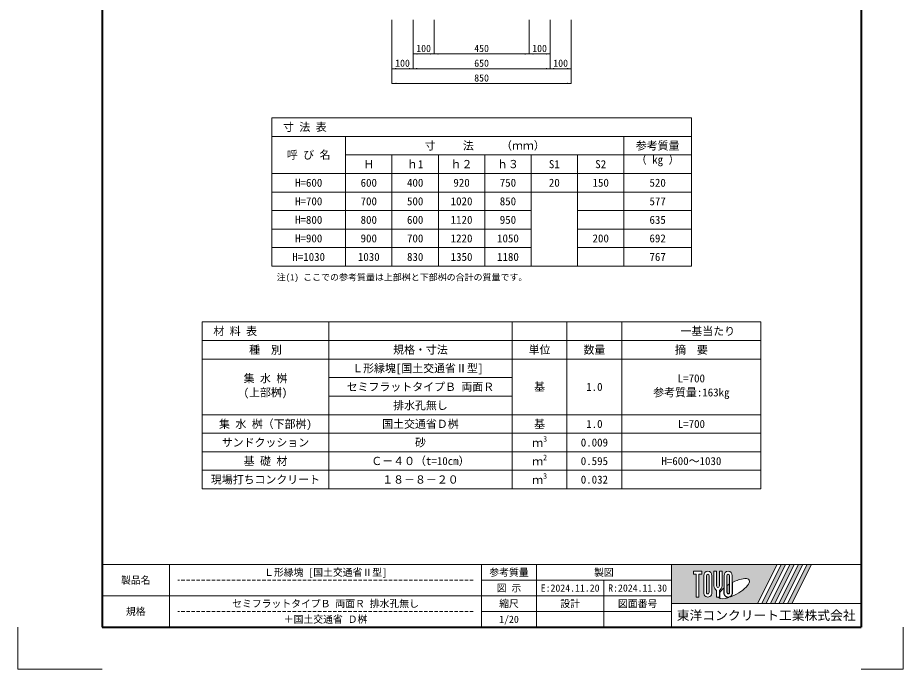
# Model space of a CAD drawing. Units: millimetres at full size, sheet at 1:20. Extents: x 77366 to 95666, y -7115 to 5664.
# Drawn here: x 86766 to 90966, y -7115 to -4024 of the extents above; entities that cross this region are included whole.
import ezdxf
from ezdxf.enums import TextEntityAlignment as Align

# ---------------------------------------------------------------- set-up
doc = ezdxf.new("R2010")
doc.units = ezdxf.units.MM
doc.header["$LTSCALE"] = 20
doc.linetypes.add('USER2', pattern=[1.2, 0.8, -0.4])
for name, color, linetype, lineweight in [('Defpoints_2', 8, 'Continuous', 0), ('図枠', 7, 'Continuous', 5), ('寸法・材料表', 7, 'Continuous', 13), ('寸法線', 7, 'Continuous', 13), ('補助線', 8, 'Continuous', 13)]:
    doc.layers.add(name, color=color, linetype=linetype, lineweight=lineweight)
doc.styles.add('ＭＳ ゴシック', font='')
doc.styles.get('ＭＳ ゴシック').set_extended_font_data('MS Gothic')

# ---------------------------------------------------------------- blocks, each defined once
blk = doc.blocks.new('filled_arrow')
at = {"color": 0, "linetype": 'Continuous', "lineweight": -2}
blk.add_solid([(7.5, 1.25), (0, 0), (7.5, -1.25)], dxfattribs=at)

msp = doc.modelspace()

# ---------------------------------------------------------------- hatches: boundary and pattern name
at = {"layer": '図枠'}
h = msp.add_hatch(color=256, dxfattribs=at)
h.paths.add_polyline_path([(89865.8, -6618.36), (89865.8, -6803.98), (90274.17, -6803.98), (90366.98, -6618.36)])
edge = h.paths.add_edge_path(flags=16)
edge.add_ellipse((90162.3, -6732.62), major_axis=(72.73, 40.71), ratio=0.3471473, start_angle=-144.31122, end_angle=72.1899, ccw=False)
edge.add_ellipse((90135.37, -6750.2), major_axis=(0, 24.75), ratio=0.8463542, start_angle=-160.70346, end_angle=-90)
edge.add_line((90156.32, -6750.2), (90156.32, -6703.02))
edge = h.paths.add_edge_path(flags=16)
edge.add_ellipse((90135.37, -6672.14), major_axis=(0, 22.85), ratio=0.8463541, start_angle=-90, end_angle=90, ccw=False)
edge.add_line((90154.7, -6672.14), (90154.7, -6750.2))
edge.add_ellipse((90135.37, -6750.2), major_axis=(0, 22.85), ratio=0.8463541, start_angle=90, end_angle=-90, ccw=False)
edge.add_line((90116.03, -6750.2), (90116.03, -6672.14))
edge = h.paths.add_edge_path(flags=16)
edge.add_line((90141.81, -6672.14), (90141.81, -6750.2))
edge.add_ellipse((90135.37, -6750.2), major_axis=(0, 7.62), ratio=0.8463541, start_angle=90, end_angle=-90, ccw=False)
edge.add_line((90128.92, -6750.2), (90128.92, -6672.14))
edge.add_ellipse((90135.37, -6672.14), major_axis=(0, 7.62), ratio=0.8463541, start_angle=-90, end_angle=90, ccw=False)
edge = h.paths.add_edge_path(flags=16)
edge.add_line((90140.2, -6712.04), (90140.2, -6750.2))
edge.add_ellipse((90135.37, -6750.2), major_axis=(0, 5.71), ratio=0.8463542, start_angle=90, end_angle=-90, ccw=False)
edge.add_line((90130.53, -6750.2), (90130.53, -6718.28))
edge.add_ellipse((90162.3, -6732.62), major_axis=(72.73, 40.71), ratio=0.3471473, start_angle=107.79174, end_angle=126.47132, ccw=False)
edge = h.paths.add_edge_path(flags=16)
edge.add_line((90106.36, -6649.29), (90106.36, -6719.26))
edge.add_ellipse((90087.03, -6719.26), major_axis=(0, 22.85), ratio=0.8463541, start_angle=-163.34117, end_angle=-90, ccw=False)
edge.add_line((90093.47, -6740.8), (90093.47, -6773.04))
edge.add_line((90093.47, -6773.04), (90080.58, -6773.04))
edge.add_line((90080.58, -6773.04), (90080.58, -6740.8))
edge.add_ellipse((90087.03, -6719.26), major_axis=(0, 22.85), ratio=0.8463541, start_angle=90, end_angle=163.34117, ccw=False)
edge.add_line((90067.69, -6719.26), (90067.69, -6649.29))
edge.add_line((90067.69, -6649.29), (90080.58, -6649.29))
edge.add_line((90080.58, -6649.29), (90080.58, -6719.26))
edge.add_ellipse((90087.03, -6719.26), major_axis=(0, 7.62), ratio=0.8463541, start_angle=90, end_angle=-90)
edge.add_line((90093.47, -6719.26), (90093.47, -6649.29))
edge.add_line((90093.47, -6649.29), (90106.36, -6649.29))
edge = h.paths.add_edge_path(flags=16)
edge.add_line((90114.42, -6730.49), (90114.42, -6750.2))
edge.add_ellipse((90135.37, -6750.2), major_axis=(0, 24.75), ratio=0.8463542, start_angle=90, end_angle=-171.54427)
edge.add_ellipse((90162.3, -6732.62), major_axis=(72.73, 40.71), ratio=0.3471473, start_angle=-178.64954, end_angle=-148.29244, ccw=False)
edge.add_line((90090.7, -6774.95), (90095.09, -6774.95))
edge.add_line((90095.09, -6774.95), (90095.09, -6750.81))
edge.add_ellipse((90162.3, -6732.62), major_axis=(72.73, 40.71), ratio=0.3471473, start_angle=148.21912, end_angle=165.90812, ccw=False)
edge = h.paths.add_edge_path(flags=16)
edge.add_ellipse((90038.69, -6672.14), major_axis=(0, 22.85), ratio=0.8463541, start_angle=-90, end_angle=90, ccw=False)
edge.add_line((90058.02, -6672.14), (90058.02, -6750.2))
edge.add_ellipse((90038.69, -6750.2), major_axis=(0, 22.85), ratio=0.8463541, start_angle=90, end_angle=-90, ccw=False)
edge.add_line((90019.35, -6750.2), (90019.35, -6672.14))
edge = h.paths.add_edge_path(flags=16)
edge.add_line((90045.13, -6672.14), (90045.13, -6750.2))
edge.add_ellipse((90038.69, -6750.2), major_axis=(0, 7.62), ratio=0.8463541, start_angle=90, end_angle=-90, ccw=False)
edge.add_line((90032.24, -6750.2), (90032.24, -6672.14))
edge.add_ellipse((90038.69, -6672.14), major_axis=(0, 7.62), ratio=0.8463541, start_angle=-90, end_angle=90, ccw=False)
h.paths.add_polyline_path([(90009.68, -6649.29), (90009.68, -6664.52), (89996.79, -6664.52), (89996.79, -6773.04), (89983.9, -6773.04), (89983.9, -6664.52), (89971.01, -6664.52), (89971.01, -6649.29)], flags=16)
for points in [[(90294.59, -6803.98), (90315.01, -6803.98), (90407.82, -6618.36), (90387.4, -6618.36)], [(90448.66, -6618.36), (90428.24, -6618.36), (90335.43, -6803.98), (90355.85, -6803.98)], [(90489.5, -6618.36), (90469.08, -6618.36), (90376.27, -6803.98), (90396.68, -6803.98)], [(90530.33, -6618.36), (90509.92, -6618.36), (90417.1, -6803.98), (90437.52, -6803.98)]]:
    msp.add_hatch(color=256, dxfattribs=at).paths.add_polyline_path(points)

# ---------------------------------------------------------------- linework, layer by layer
at = {"layer": 'Defpoints_2'}
for p, q in [((87970.8, -4498.95), (89960.8, -4498.95)), ((87970.8, -4498.95), (87970.8, -4586.95)), ((89960.8, -4498.95), (89960.8, -4586.95)), ((89640.8, -4674.95), (89960.8, -4674.95)), ((89200.8, -4850.95), (89640.8, -4850.95)), ((89420.8, -4938.95), (89640.8, -4938.95)), ((89420.8, -5114.95), (89640.8, -5114.95)), ((87640.8, -5467.42), (90290.8, -5467.42)), ((87640.8, -5467.42), (87640.8, -5555.42)), ((88240.8, -5467.42), (88240.8, -5555.42)), ((89110.8, -5467.42), (89110.8, -5555.42)), ((89370.8, -5467.42), (89370.8, -5555.42)), ((89630.8, -5467.42), (89630.8, -5555.42)), ((90290.8, -5467.42), (90290.8, -5555.42)), ((88240.8, -5731.42), (89110.8, -5731.42)), ((88240.8, -5819.42), (89110.8, -5819.42))]:
    msp.add_line(p, q, dxfattribs=at)
at = {"layer": 'Defpoints_2', "color": 7, "lineweight": 13}
for p, q in [((86765.8, -6915.36), (86765.8, -7115.36)), ((90965.8, -6915.36), (90965.8, -7115.36)), ((87165.8, -7115.36), (86765.8, -7115.36)), ((90765.8, -7115.36), (90965.8, -7115.36))]:
    msp.add_line(p, q, dxfattribs=at)
at = {"layer": '図枠', "lineweight": 40}
for p, q in [((87165.8, -1375.36), (87165.8, -6915.36)), ((90765.8, -1375.36), (90765.8, -6915.36)), ((87165.8, -6915.36), (90765.8, -6915.36))]:
    msp.add_line(p, q, dxfattribs=at)
at = {"layer": '図枠', "lineweight": 13}
for p, q in [((90765.8, -6618.36), (87165.8, -6618.36)), ((87485.8, -6915.36), (87485.8, -6618.36)), ((88965.8, -6915.36), (88965.8, -6618.36)), ((89225.8, -6915.36), (89225.8, -6618.36)), ((89865.8, -6915.36), (89865.8, -6618.36)), ((89865.8, -6692.61), (88965.8, -6692.61)), ((89545.8, -6915.36), (89545.8, -6692.61)), ((89865.8, -6766.86), (87165.8, -6766.86)), ((89865.8, -6841.11), (88965.8, -6841.11))]:
    msp.add_line(p, q, dxfattribs=at)
at = {"layer": '図枠'}
for p, q in [((89865.8, -6618.36), (90366.98, -6618.36)), ((90366.98, -6618.36), (90274.17, -6803.98)), ((90387.4, -6618.36), (90294.59, -6803.98)), ((90407.82, -6618.36), (90315.01, -6803.98)), ((90428.24, -6618.36), (90335.43, -6803.98)), ((90448.66, -6618.36), (90355.85, -6803.98)), ((90469.08, -6618.36), (90376.27, -6803.98)), ((90387.4, -6618.36), (90407.82, -6618.36)), ((90489.5, -6618.36), (90396.68, -6803.98)), ((90509.92, -6618.36), (90417.1, -6803.98)), ((90428.24, -6618.36), (90448.66, -6618.36)), ((90530.33, -6618.36), (90437.52, -6803.98)), ((90469.08, -6618.36), (90489.5, -6618.36)), ((90509.92, -6618.36), (90530.33, -6618.36)), ((89971.01, -6649.29), (89971.01, -6664.52)), ((89971.01, -6649.29), (90009.68, -6649.29)), ((89983.9, -6664.52), (89971.01, -6664.52)), ((89983.9, -6664.52), (89983.9, -6773.04)), ((89996.79, -6664.52), (89996.79, -6773.04)), ((90009.68, -6664.52), (89996.79, -6664.52)), ((90009.68, -6649.29), (90009.68, -6664.52)), ((90019.35, -6672.14), (90019.35, -6750.2)), ((90032.24, -6750.2), (90032.24, -6672.14)), ((90045.13, -6672.14), (90045.13, -6750.2)), ((90058.02, -6750.2), (90058.02, -6672.14)), ((90067.69, -6649.29), (90080.58, -6649.29)), ((90067.69, -6719.26), (90067.69, -6649.29)), ((90080.58, -6649.29), (90080.58, -6719.26)), ((90093.47, -6649.29), (90106.36, -6649.29)), ((90093.47, -6719.26), (90093.47, -6649.29)), ((90106.36, -6649.29), (90106.36, -6719.26)), ((90116.03, -6672.14), (90116.03, -6750.2)), ((90128.92, -6750.2), (90128.92, -6672.14)), ((90141.81, -6672.14), (90141.81, -6750.2)), ((90154.7, -6750.2), (90154.7, -6672.14)), ((90130.53, -6750.2), (90130.53, -6718.28)), ((90140.2, -6712.04), (90140.2, -6750.2)), ((90156.32, -6750.2), (90156.32, -6703.02)), ((90080.58, -6740.8), (90080.58, -6773.04)), ((90093.47, -6740.8), (90093.47, -6773.04)), ((90095.09, -6750.81), (90095.09, -6774.95)), ((90114.42, -6730.49), (90114.42, -6750.2)), ((89865.8, -6803.98), (90274.17, -6803.98)), ((89996.79, -6773.04), (89983.9, -6773.04)), ((90093.47, -6773.04), (90080.58, -6773.04)), ((90090.7, -6774.95), (90095.09, -6774.95)), ((90294.59, -6803.98), (90315.01, -6803.98)), ((90335.43, -6803.98), (90355.85, -6803.98)), ((90376.27, -6803.98), (90396.68, -6803.98)), ((90417.1, -6803.98), (90437.52, -6803.98))]:
    msp.add_line(p, q, dxfattribs=at)
at = {"layer": '図枠', "linetype": 'USER2', "lineweight": 9}
for p, q in [((88925.8, -6692.61), (87525.8, -6692.61)), ((88925.8, -6841.11), (87525.8, -6841.11))]:
    msp.add_line(p, q, dxfattribs=at)
at = {"layer": '図枠'}
for centre, major_axis, ratio, start_param, end_param in [((90038.69, -6672.14), (0, 22.85), 0.846354, 4.712389, 7.8539816), ((90038.69, -6672.14), (0, 7.62), 0.846354, 4.712389, 7.8539816), ((90135.37, -6672.14), (0, 22.85), 0.846354, 4.712389, 7.8539816), ((90135.37, -6672.14), (0, 7.62), 0.846354, 4.712389, 7.8539816), ((90087.03, -6719.26), (0, 22.85), 0.846354, 1.5707963, 2.8017557), ((90087.03, -6719.26), (0, 7.62), 0.846354, 1.5707963, 4.712389), ((90087.03, -6719.26), (0, 22.85), 0.846354, 3.4814296, 4.712389), ((90162.3, -6732.62), (72.73, 40.71), 0.347147, 1.6817405, 1.8219833), ((90162.3, -6732.62), (72.73, 40.71), 0.347147, 4.2621853, 7.7429163), ((90038.69, -6750.2), (0, 22.85), 0.846354, 1.5707963, 4.712389), ((90038.69, -6750.2), (0, 7.62), 0.846354, 1.5707963, 4.712389), ((90162.3, -6732.62), (72.73, 40.71), 0.347147, 2.0815197, 2.5155126), ((90135.37, -6750.2), (0, 24.75), 0.846354, 1.5707963, 3.3154679), ((90135.37, -6750.2), (0, 22.85), 0.846354, 1.5707963, 4.712389), ((90135.37, -6750.2), (0, 7.62), 0.846354, 1.5707963, 4.712389), ((90135.37, -6750.2), (0, 5.71), 0.846354, 1.5707963, 4.712389), ((90135.37, -6750.2), (0, 24.75), 0.846354, 3.5338438, 4.712389), ((90162.3, -6732.62), (72.73, 40.71), 0.347147, 3.2093975, 4.2004451)]:
    msp.add_ellipse(centre, major_axis=major_axis, ratio=ratio, start_param=start_param, end_param=end_param, dxfattribs=at)
at = {"layer": '寸法・材料表'}
for p, q in [((87970.8, -4586.95), (89960.8, -4586.95)), ((87970.8, -4586.95), (87970.8, -5202.95)), ((88320.8, -4586.95), (88320.8, -5202.95)), ((89640.8, -4586.95), (89640.8, -5202.95)), ((89960.8, -4586.95), (89960.8, -5202.95)), ((88320.8, -4674.95), (89640.8, -4674.95)), ((88540.8, -4674.95), (88540.8, -5202.95)), ((88760.8, -4674.95), (88760.8, -5202.95)), ((88980.8, -4674.95), (88980.8, -5202.95)), ((89200.8, -4674.95), (89200.8, -5202.95)), ((89420.8, -4674.95), (89420.8, -5202.95)), ((87970.8, -4762.95), (89960.8, -4762.95)), ((87970.8, -4850.95), (89200.8, -4850.95)), ((89640.8, -4850.95), (89960.8, -4850.95)), ((87970.8, -4938.95), (89200.8, -4938.95)), ((89640.8, -4938.95), (89960.8, -4938.95)), ((87970.8, -5026.95), (89200.8, -5026.95)), ((89420.8, -5026.95), (89960.8, -5026.95)), ((87970.8, -5114.95), (89200.8, -5114.95)), ((89640.8, -5114.95), (89960.8, -5114.95)), ((87970.8, -5202.95), (89960.8, -5202.95)), ((87640.8, -5555.42), (90290.8, -5555.42)), ((87640.8, -5555.42), (87640.8, -6259.42)), ((88240.8, -5555.42), (88240.8, -6259.42)), ((89110.8, -5555.42), (89110.8, -6259.42)), ((89370.8, -5555.42), (89370.8, -6259.42)), ((89630.8, -5555.42), (89630.8, -6259.42)), ((90290.8, -5555.42), (90290.8, -6259.42)), ((87640.8, -5643.42), (90290.8, -5643.42)), ((87640.8, -5907.42), (90290.8, -5907.42)), ((87640.8, -5995.42), (90290.8, -5995.42)), ((87640.8, -6083.42), (90290.8, -6083.42)), ((87640.8, -6171.42), (90290.8, -6171.42)), ((87640.8, -6259.42), (90290.8, -6259.42))]:
    msp.add_line(p, q, dxfattribs=at)
at = {"layer": '寸法線'}
for p, q in [((88540.8, -4034.05), (88540.8, -4265.83)), ((88540.8, -4034.05), (88540.8, -4335.83)), ((88640.8, -4034.05), (88640.8, -4195.83)), ((88640.8, -4034.05), (88640.8, -4265.83)), ((88640.8, -4034.05), (88640.8, -4265.83)), ((88740.8, -4034.05), (88740.8, -4195.83)), ((88740.8, -4034.05), (88740.8, -4195.83)), ((89190.8, -4034.05), (89190.8, -4195.83)), ((89190.8, -4034.05), (89190.8, -4195.83)), ((89290.8, -4034.05), (89290.8, -4195.83)), ((89290.8, -4034.05), (89290.8, -4265.83)), ((89290.8, -4034.05), (89290.8, -4265.83)), ((89390.8, -4034.05), (89390.8, -4265.83)), ((89390.8, -4034.05), (89390.8, -4335.83)), ((88640.8, -4195.83), (88740.8, -4195.83)), ((88740.8, -4195.83), (89190.8, -4195.83)), ((89190.8, -4195.83), (89290.8, -4195.83)), ((88640.8, -4265.83), (88540.8, -4265.83)), ((88640.8, -4265.83), (89290.8, -4265.83)), ((89290.8, -4265.83), (89390.8, -4265.83)), ((88540.8, -4335.83), (89390.8, -4335.83))]:
    msp.add_line(p, q, dxfattribs=at)
at = {"layer": '補助線'}
msp.add_line((89865.8, -6803.98), (90765.8, -6803.98), dxfattribs=at)

# ---------------------------------------------------------------- block references
at = {"layer": '寸法線', "xscale": 2.67, "yscale": 2.67}
for p in [(88640.8, -4195.83), (88740.8, -4195.83), (89190.8, -4195.83), (88540.8, -4265.83), (88640.8, -4265.83), (89290.8, -4265.83), (88540.8, -4335.83)]:
    msp.add_blockref('filled_arrow', p, dxfattribs=at)
at = {"layer": '寸法線', "xscale": 2.67, "yscale": 2.67, "rotation": 180}
for p in [(88740.8, -4195.83), (89190.8, -4195.83), (89290.8, -4195.83), (88640.8, -4265.83), (89290.8, -4265.83), (89390.8, -4265.83), (89390.8, -4335.83)]:
    msp.add_blockref('filled_arrow', p, dxfattribs=at)

# ---------------------------------------------------------------- texts
at = {"layer": '図枠', "style": 'ＭＳ ゴシック'}
for s, height, p in [('Ｌ形縁塊 [国土交通省Ⅱ型]', 34.18, (88225.8, -6655.48)), ('参考質量', 34.18, (89095.8, -6655.48)), ('製図', 34.18, (89545.8, -6655.48)), ('製品名', 34.18, (87325.8, -6692.61)), ('図 示', 34.18, (89095.8, -6729.73)), ('E:2024.11.20', 34.18, (89385.8, -6729.73)), ('R:2024.11.30', 34.18, (89705.8, -6729.73)), ('セミフラットタイプＢ 両面Ｒ 排水孔無し', 34.18, (88225.8, -6803.98)), ('縮尺', 34.18, (89095.8, -6803.98)), ('設計', 34.18, (89385.8, -6803.98)), ('図面番号', 34.18, (89705.8, -6803.98)), ('規格', 34.18, (87325.8, -6841.11)), ('東洋コンクリート工業株式会社', 44.43, (90315.8, -6859.67)), ('＋国土交通省 Ｄ桝', 34.18, (88225.8, -6878.23)), ('1/20', 34.18, (89095.8, -6878.23))]:
    msp.add_text(s, height=height, dxfattribs=at).set_placement(p, align=Align.MIDDLE_CENTER)
at = {"layer": '寸法・材料表', "style": 'ＭＳ ゴシック'}
for s, p in [('\u3000寸 法 表 ', (87972, -4542.95)), ('\u3000材 料 表', (87642, -5511.42))]:
    msp.add_text(s, height=37.98, dxfattribs=at).set_placement(p, align=Align.MIDDLE_LEFT)
for s, p in [('寸   \u3000法   \u3000（ｍｍ）', (88980.8, -4630.95)), ('参考質量', (89800.8, -4630.95)), ('呼 び 名', (88145.8, -4674.95)), ('Ｈ', (88430.8, -4718.95)), ('ｈ1', (88650.8, -4718.95)), ('ｈ２', (88870.8, -4718.95)), ('ｈ３', (89090.8, -4718.95)), ('S1', (89310.8, -4718.95)), ('S2', (89530.8, -4718.95)), ('H=600', (88145.8, -4806.95)), ('600', (88430.8, -4806.95)), ('400', (88650.8, -4806.95)), ('920', (88870.8, -4806.95)), ('750', (89090.8, -4806.95)), ('20', (89310.8, -4806.95)), ('150', (89530.8, -4806.95)), ('520', (89800.8, -4806.95)), ('H=700', (88145.8, -4894.95)), ('700', (88430.8, -4894.95)), ('500', (88650.8, -4894.95)), ('1020', (88870.8, -4894.95)), ('850', (89090.8, -4894.95)), ('577', (89800.8, -4894.95)), ('H=800', (88145.8, -4982.95)), ('800', (88430.8, -4982.95)), ('600', (88650.8, -4982.95)), ('1120', (88870.8, -4982.95)), ('950', (89090.8, -4982.95)), ('635', (89800.8, -4982.95)), ('H=900', (88145.8, -5070.95)), ('900', (88430.8, -5070.95)), ('700', (88650.8, -5070.95)), ('1220', (88870.8, -5070.95)), ('1050', (89090.8, -5070.95)), ('200', (89530.8, -5070.95)), ('692', (89800.8, -5070.95)), ('H=1030', (88145.8, -5158.95)), ('1030', (88430.8, -5158.95)), ('830', (88650.8, -5158.95)), ('1350', (88870.8, -5158.95)), ('1180', (89090.8, -5158.95)), ('767', (89800.8, -5158.95)), ('\u3000\u3000\u3000一基当たり', (89960.8, -5511.42)), ('種\u3000別', (87940.8, -5599.42)), ('規格・寸法', (88675.8, -5599.42)), ('単位', (89240.8, -5599.42)), ('数量', (89500.8, -5599.42)), ('摘\u3000要', (89960.8, -5599.42)), ('Ｌ形縁塊[国土交通省Ⅱ型] ', (88675.8, -5687.42)), ('セミフラットタイプＢ 両面Ｒ', (88675.8, -5775.42)), ('基', (89240.8, -5775.42)), ('1.0', (89500.8, -5775.42)), ('排水孔無し', (88675.8, -5863.42)), ('集 水 桝（下部桝)', (87940.8, -5951.42)), ('国土交通省Ｄ桝', (88675.8, -5951.42)), ('基', (89240.8, -5951.42)), ('1.0', (89500.8, -5951.42)), ('L=700', (89960.8, -5951.42)), ('サンドクッション', (87940.8, -6039.42)), ('砂', (88675.8, -6039.42)), ('0.009', (89500.8, -6039.42)), ('基 礎 材', (87940.8, -6127.42)), ('Ｃ－４０（t=10cm）', (88675.8, -6127.42)), ('0.595', (89500.8, -6127.42)), ('H=600～1030', (89960.8, -6127.42)), ('現場打ちコンクリート', (87940.8, -6215.42)), ('１８－８－２０', (88675.8, -6215.42)), ('0.032', (89500.8, -6215.42))]:
    msp.add_text(s, height=37.98, dxfattribs=at).set_placement(p, align=Align.MIDDLE_CENTER)
msp.add_text('（ kg ）', height=37.98, dxfattribs=at).set_placement((89800.8, -4727.95), align=Align.BOTTOM_CENTER)
for s, height, p in [('注(1) ここでの参考質量は上部桝と下部桝の合計の質量です。', 30.38, (87994.31, -5279.65)), ('ｍ', 37.98, (89205.83, -6071.55)), ('3', 26.58, (89257.63, -6043.55)), ('ｍ', 37.98, (89205.83, -6159.55)), ('2', 26.58, (89257.63, -6131.55)), ('ｍ', 37.98, (89205.83, -6247.55)), ('3', 26.58, (89257.63, -6219.55))]:
    msp.add_text(s, height=height, dxfattribs=at).set_placement(p, align=Align.BOTTOM_LEFT)
for s, p in [('集 水 桝', (87837.2, -5716.19)), ('L=700', (89896.05, -5716.19)), ('(上部桝)', (87837.2, -5782.85)), ('参考質量:163kg', (89779.5, -5782.85))]:
    msp.add_text(s, height=37.98, dxfattribs=at).set_placement(p, align=Align.TOP_LEFT)
at = {"layer": '寸法線', "style": 'ＭＳ ゴシック'}
for s, p in [('100', (88690.8, -4169.83)), ('450', (88965.8, -4169.83)), ('100', (89240.8, -4169.83)), ('100', (88590.8, -4239.83)), ('650', (88965.8, -4239.83)), ('100', (89340.8, -4239.83)), ('850', (88965.8, -4309.83))]:
    msp.add_text(s, height=34.18, dxfattribs=at).set_placement(p, align=Align.MIDDLE_CENTER)

doc.saveas('drawing.dxf')
